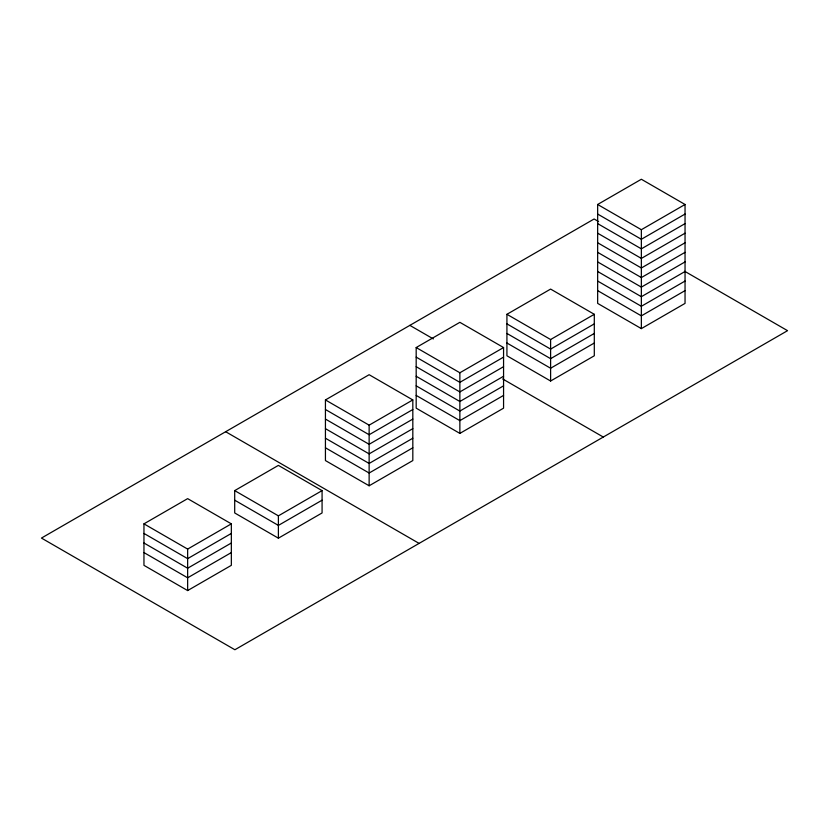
<?xml version="1.0" encoding="UTF-8"?>
<svg xmlns="http://www.w3.org/2000/svg" width="829" height="829" viewBox="0 0 829 829"><rect width="100%" height="100%" fill="white"/><g stroke="black" fill="none" stroke-linecap="round" stroke-linejoin="round"><path stroke-width="1.24" d="M597.657 204.483L641.356 179.251L685.044 204.483L685.044 303.393L641.356 328.616L597.657 303.393L597.657 204.483L641.356 229.706L685.044 204.483M325.434 399.941L369.133 374.708L412.821 399.941L412.821 460.561L369.133 485.784L325.434 460.561L325.434 399.941L369.133 425.163L412.821 399.941M416.179 347.548L459.867 322.326L503.566 347.548L503.566 408.169L459.867 433.401L416.179 408.169L416.179 347.548L459.867 372.77L503.566 347.548M143.956 523.855L187.644 498.633L231.343 523.855L231.343 565.337L187.644 590.569L143.956 565.337L143.956 523.855L187.644 549.088L231.343 523.855M506.923 314.305L550.611 289.083L594.3 314.305L594.3 355.786L550.611 381.008L506.923 355.786L506.923 314.305L550.611 339.527L594.3 314.305M685.044 214.048L641.356 239.28L597.657 214.048M685.044 223.623L641.356 248.845L597.657 223.623M234.7 490.613L278.389 465.39L322.077 490.613L322.077 512.954L278.389 538.176L234.7 512.954L234.7 490.613L278.389 515.845L322.077 490.613M685.044 233.198L641.356 258.42L597.657 233.198M685.044 242.773L641.356 267.995L597.657 242.773M412.821 409.505L369.133 434.738L325.434 409.505M503.566 357.123L459.867 382.345L416.179 357.123M685.044 252.337L641.356 277.57L597.657 252.337M412.821 419.08L369.133 444.303L325.434 419.08M503.566 366.687L459.867 391.92L416.179 366.687M685.044 261.912L641.356 287.135L597.657 261.912M231.343 533.43L187.644 558.653L143.956 533.43M412.821 428.655L369.133 453.877L325.434 428.655M503.566 376.262L459.867 401.495L416.179 376.262M594.3 323.88L550.611 349.102L506.923 323.88M685.044 271.487L641.356 296.709L597.657 271.487M231.343 543.005L187.644 568.228L143.956 543.005M412.821 438.23L369.133 463.452L325.434 438.23M503.566 385.837L459.867 411.06L416.179 385.837M594.3 333.445L550.611 358.677L506.923 333.445M685.044 281.062L641.356 306.284L597.657 281.062M231.343 552.58L187.644 577.803L143.956 552.58M322.077 500.188L278.389 525.41L234.7 500.188M412.821 447.795L369.133 473.027L325.434 447.795M503.566 395.412L459.867 420.635L416.179 395.412M594.3 343.019L550.611 368.242L506.923 343.019M685.044 290.627L641.356 315.859L597.657 290.627M598.59 221.571L594.113 218.991L41.45 538.073L234.887 649.749L787.55 330.667L684.681 271.28M409.858 325.372L433.339 338.926M502.664 378.946L603.294 437.049M225.654 431.722L419.091 543.399M641.356 229.706L641.356 328.616M550.611 339.527L550.611 381.008M459.867 372.77L459.867 433.401M369.133 425.163L369.133 485.784M278.389 515.845L278.389 538.176M187.644 549.088L187.644 590.569"/></g></svg>
